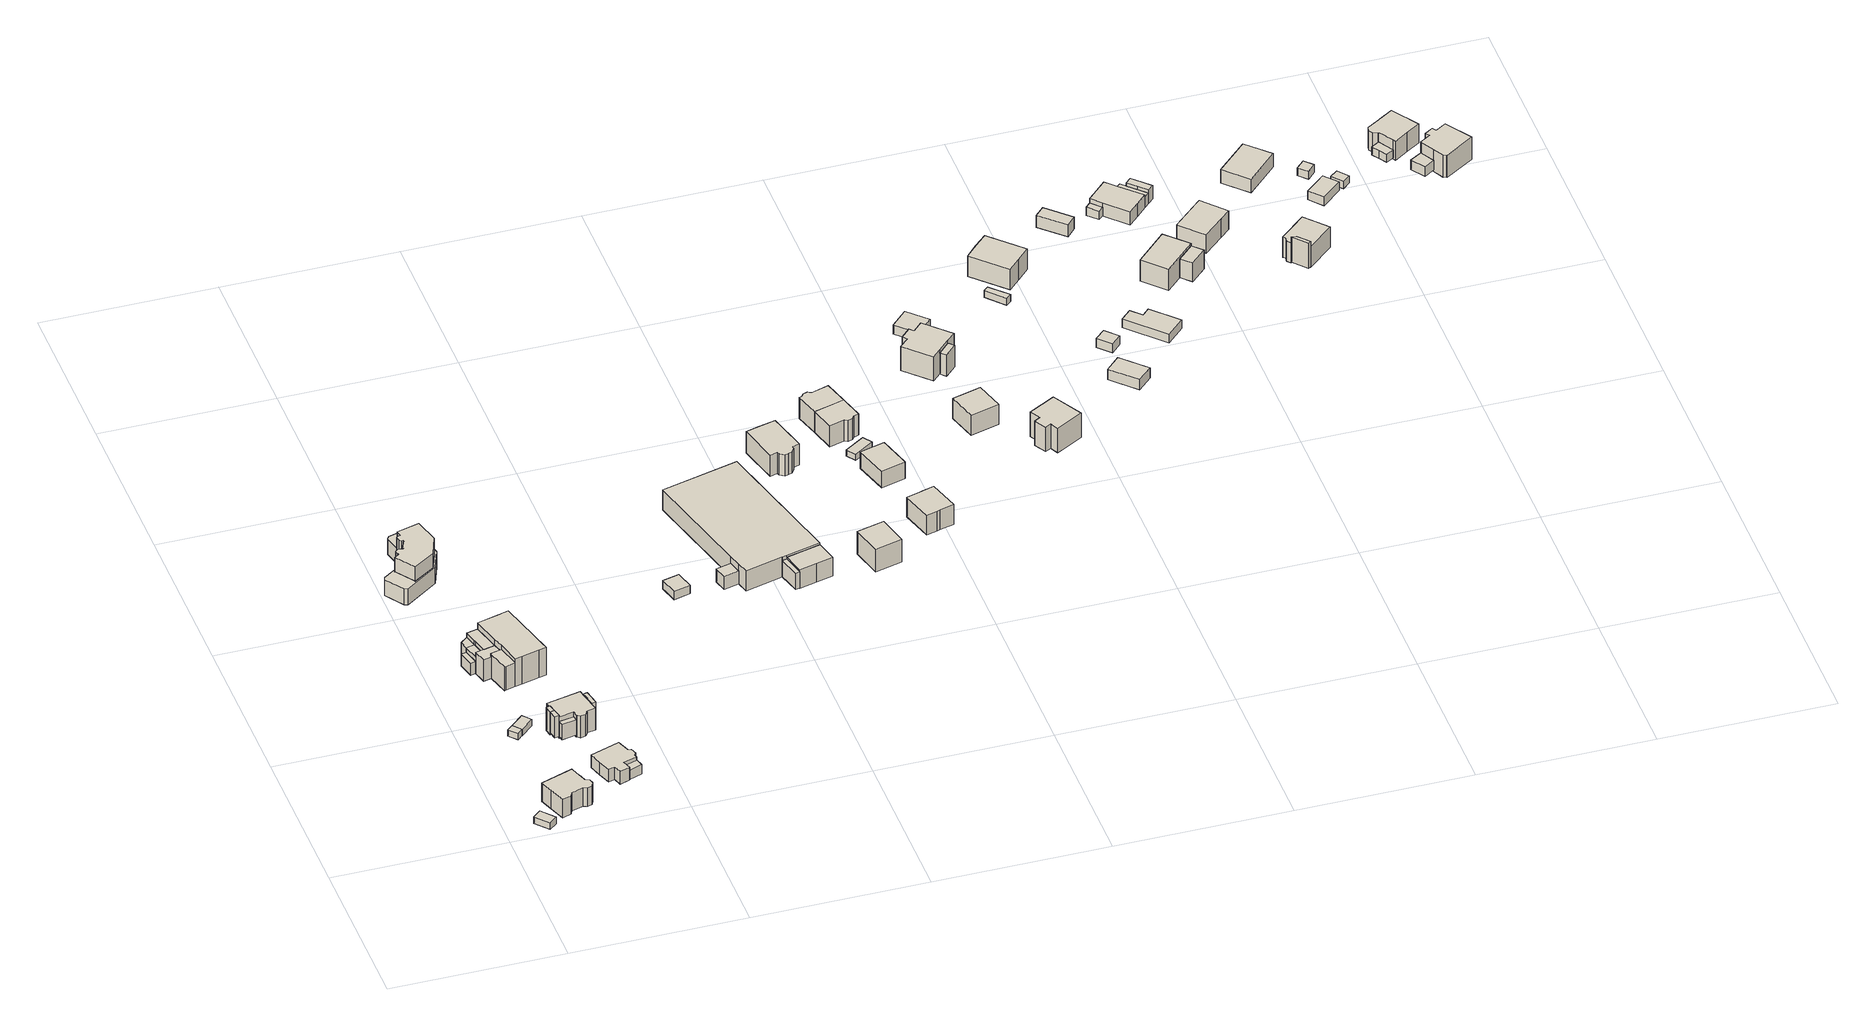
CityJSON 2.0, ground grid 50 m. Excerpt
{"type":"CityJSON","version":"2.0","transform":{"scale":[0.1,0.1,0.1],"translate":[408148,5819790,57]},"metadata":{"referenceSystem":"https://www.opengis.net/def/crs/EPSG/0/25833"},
"CityObjects":{
"building1":{"type":"Building","attributes":{"Gemeindeschluessel":"11000010","BezugspunktDach":"2200","function":"31001_2463","measuredHeight":2.14,"storeysAboveGround":1},"address":[{"country":"Germany","locality":"Berlin","thoroughfareNumber":"1A (1)","thoroughfareName":"Dahlwitzer Straße"}],"geometry":[{"type":"Solid","lod":"1","boundaries":[[[[0,1,2,3]],[[4,5,6,7]],[[4,7,3,2]],[[5,4,2,1]],[[6,5,1,0]],[[7,6,0,3]]]]}]},
"building2":{"type":"Building","attributes":{"Gemeindeschluessel":"11000010","BezugspunktDach":"2200","function":"31001_1010","measuredHeight":8.04,"storeysAboveGround":2},"address":[{"country":"Germany","locality":"Berlin","thoroughfareNumber":"1A","thoroughfareName":"Dahlwitzer Straße"}],"geometry":[{"type":"Solid","lod":"1","boundaries":[[[[8,9,10,11,12,13,14,15,16,17,18,19,20,21]],[[22,23,24,25,26,27,28,29,30,31,32,33,34,35]],[[22,35,21,20]],[[23,22,20,19]],[[24,23,19,18]],[[25,24,18,17]],[[26,25,17,16]],[[27,26,16,15]],[[28,27,15,14]],[[29,28,14,13]],[[30,29,13,12]],[[31,30,12,11]],[[32,31,11,10]],[[33,32,10,9]],[[34,33,9,8]],[[35,34,8,21]]]]}]},
"building3":{"type":"Building","attributes":{"Gemeindeschluessel":"11000010","BezugspunktDach":"2200","function":"31001_2723","measuredHeight":2.15,"storeysAboveGround":1},"address":[{"country":"Germany","locality":"Berlin","thoroughfareNumber":"2 (1)","thoroughfareName":"Dahlwitzer Straße"}],"geometry":[{"type":"Solid","lod":"1","boundaries":[[[[36,37,38,39]],[[40,41,42,43]],[[40,43,39,38]],[[41,40,38,37]],[[42,41,37,36]],[[43,42,36,39]]]]}]},
"building4":{"type":"Building","attributes":{"Gemeindeschluessel":"11000010","BezugspunktDach":"2200","function":"51009_1611","measuredHeight":2.24,"storeysAboveGround":0},"address":[{"country":"Germany","locality":"Berlin"}],"geometry":[{"type":"Solid","lod":"1","boundaries":[[[[37,44,45,38]],[[46,47,48,49]],[[46,49,38,45]],[[47,46,45,44]],[[48,47,44,37]],[[49,48,37,38]]]]}]},
"building5":{"type":"Building","attributes":{"Gemeindeschluessel":"11000010","BezugspunktDach":"2200","function":"51009_1610","measuredHeight":4.07,"storeysAboveGround":0},"address":[{"country":"Germany","locality":"Berlin"}],"geometry":[{"type":"Solid","lod":"1","boundaries":[[[[50,51,52,53]],[[54,55,56,57]],[[54,57,53,52]],[[55,54,52,51]],[[56,55,51,50]],[[57,56,50,53]]]]}]},
"building6":{"type":"Building","attributes":{"Gemeindeschluessel":"11000010","BezugspunktDach":"2200","function":"51009_1610","measuredHeight":6.99,"storeysAboveGround":0},"address":[{"country":"Germany","locality":"Berlin"}],"geometry":[{"type":"Solid","lod":"1","boundaries":[[[[58,59,60,61]],[[62,63,64,65]],[[62,65,61,60]],[[63,62,60,59]],[[64,63,59,58]],[[65,64,58,61]]]]}]},
"building7":{"type":"Building","attributes":{"Gemeindeschluessel":"11000010","BezugspunktDach":"2200","function":"51009_1610","measuredHeight":7.66,"storeysAboveGround":0},"address":[{"country":"Germany","locality":"Berlin"}],"geometry":[{"type":"Solid","lod":"1","boundaries":[[[[61,60,66,67]],[[68,69,70,71]],[[68,71,67,66]],[[69,68,66,60]],[[70,69,60,61]],[[71,70,61,67]]]]}]},
"building8":{"type":"Building","attributes":{"Gemeindeschluessel":"11000010","BezugspunktDach":"2200","function":"51009_1610","measuredHeight":4.98,"storeysAboveGround":0},"address":[{"country":"Germany","locality":"Berlin"}],"geometry":[{"type":"Solid","lod":"1","boundaries":[[[[72,73,74,75]],[[76,77,78,79]],[[76,79,75,74]],[[77,76,74,73]],[[78,77,73,72]],[[79,78,72,75]]]]}]},
"building9":{"type":"Building","attributes":{"Gemeindeschluessel":"11000010","BezugspunktDach":"2200","function":"31001_1010","measuredHeight":7.19,"storeysAboveGround":1},"address":[{"country":"Germany","locality":"Berlin","thoroughfareNumber":"1","thoroughfareName":"Dahlwitzer Straße"}],"geometry":[{"type":"Solid","lod":"1","boundaries":[[[[80,81,82,83,84,85,86,87,88,89,90,91,92,93]],[[94,95,96,97,98,99,100,101,102,103,104,105,106,107]],[[94,107,93,92]],[[95,94,92,91]],[[96,95,91,90]],[[97,96,90,89]],[[98,97,89,88]],[[99,98,88,87]],[[100,99,87,86]],[[101,100,86,85]],[[102,101,85,84]],[[103,102,84,83]],[[104,103,83,82]],[[105,104,82,81]],[[106,105,81,80]],[[107,106,80,93]]]]}]},
"building10":{"type":"Building","attributes":{"Gemeindeschluessel":"11000010","function":"31001_1120"},"address":[{"country":"Germany","locality":"Berlin","thoroughfareNumber":"3, 3A","thoroughfareName":"Dahlwitzer Straße"},{"country":"Germany","locality":"Berlin","thoroughfareNumber":"104","thoroughfareName":"Terwestenstraße"}],"children":["building10-1","building10-2","building10-3","building10-4","building10-5","building10-6"]},
"building10-1":{"type":"BuildingPart","attributes":{"BezugspunktDach":"2200","measuredHeight":10.3,"storeysAboveGround":2},"parents":["building10"],"geometry":[{"type":"MultiSurface","lod":"1","boundaries":[[[108,109,110,111,112,113,114,115,116,117,118,119]],[[120,121,122,123,124,125,126,127,128,129,130,131]],[[120,131,119,118]],[[121,120,118,117]],[[122,121,117,116]],[[123,122,116,115]],[[124,123,115,114]],[[125,124,114,113]],[[126,125,113,112]],[[127,126,112,111]],[[128,127,111,110]],[[129,132,133,128,110,109]],[[130,129,109,108],[134,135,136,137]],[[131,130,138,131,139,140,141,108,119]],[[128,133,132,129]],[[136,135,134,137]],[[139,131,138,140]],[[141,140,138,130]]]}]},
"building10-2":{"type":"BuildingPart","attributes":{"BezugspunktDach":"2200","measuredHeight":7.92,"storeysAboveGround":2},"parents":["building10"],"geometry":[{"type":"MultiSurface","lod":"1","boundaries":[[[142,143,144,145,133,132,146]],[[129,128,147,148,149,150,151]],[[129,151,146,132],[152,134,137,153]],[[147,128,133,145]],[[148,147,145,144]],[[149,148,144,143]],[[150,149,143,142]],[[153,154,142,146]],[[151,150,155,152]],[[137,134,152,153]],[[132,133,128,129]],[[152,155,154,153]]]}]},
"building10-3":{"type":"BuildingPart","attributes":{"BezugspunktDach":"2200","measuredHeight":8.51,"storeysAboveGround":2},"parents":["building10"],"geometry":[{"type":"MultiSurface","lod":"1","boundaries":[[[156,157,158,141,140,139,159]],[[131,138,130,160,161,162,163]],[[131,163,159,139]],[[160,130,135,164]],[[165,166,158,157]],[[167,165,161,157,156]],[[163,162,156,159],[168,169,170,167]],[[138,131,139,140]],[[171,138,140,141,130]],[[164,135,141,158]],[[161,160,166,165]],[[162,161,165,167]],[[170,169,168,167]]]}]},
"building10-4":{"type":"BuildingPart","attributes":{"BezugspunktDach":"2200","measuredHeight":6.74,"storeysAboveGround":2},"parents":["building10"],"geometry":[{"type":"MultiSurface","lod":"1","boundaries":[[[172,166,167,173]],[[162,160,174,175]],[[176,167,173,177,168,162,175,173,167]],[[174,160,166,164,55]],[[175,174,172,173]],[[168,177,173,167,176]],[[160,161,165,166]],[[162,178,167,165,161,179]],[[55,164,166,172]]]}]},
"building10-5":{"type":"BuildingPart","attributes":{"BezugspunktDach":"2200","measuredHeight":5.38,"storeysAboveGround":2},"parents":["building10"],"geometry":[{"type":"Solid","lod":"1","boundaries":[[[[173,167,170,180]],[[169,168,177,181]],[[169,181,180,170]],[[181,177,173,180]],[[168,169,170,167]],[[177,168,167,173]]]]}]},
"building10-6":{"type":"BuildingPart","attributes":{"BezugspunktDach":"2200","measuredHeight":8.96,"storeysAboveGround":2},"parents":["building10"],"geometry":[{"type":"MultiSurface","lod":"1","boundaries":[[[182,154,153,137,136,183]],[[135,134,152,155,184,55]],[[141,158,164,166,172,183,136]],[[184,155,154,182]],[[55,184,182,183]],[[185,135,164,158,141]],[[55,172,166,164]],[[135,136,137,134]],[[152,134,186,137,153,187]],[[155,152,153,154]]]}]},
"building11":{"type":"Building","attributes":{"Gemeindeschluessel":"11000010","BezugspunktDach":"2200","function":"31001_1010","measuredHeight":10.13,"storeysAboveGround":1},"address":[{"country":"Germany","locality":"Berlin","thoroughfareNumber":"2","thoroughfareName":"Dahlwitzer Straße"}],"geometry":[{"type":"Solid","lod":"1","boundaries":[[[[188,189,190,191,192,193,194,195,196,197,198,199,200,201,202,203,204,205,206]],[[207,208,209,210,211,212,213,214,215,216,217,218,219,220,221,222,223,224,225]],[[207,225,206,205]],[[208,207,205,204]],[[209,208,204,203]],[[210,209,203,202]],[[211,210,202,201]],[[212,211,201,200]],[[213,212,200,199]],[[214,213,199,198]],[[215,214,198,197]],[[216,215,197,196]],[[217,216,196,195]],[[218,217,195,194]],[[219,218,194,193]],[[220,219,193,192]],[[221,220,192,191]],[[222,221,191,190]],[[223,222,190,189]],[[224,223,189,188]],[[225,224,188,206]]]]}]},
"building12":{"type":"Building","attributes":{"Gemeindeschluessel":"11000010","function":"31001_1010"},"address":[{"country":"Germany","locality":"Berlin","thoroughfareNumber":"4","thoroughfareName":"Dahlwitzer Straße"},{"country":"Germany","locality":"Berlin","thoroughfareNumber":"105","thoroughfareName":"Terwestenstraße"}],"children":["building12-1","building12-2"]},
"building12-1":{"type":"BuildingPart","attributes":{"BezugspunktDach":"2200","measuredHeight":9.8,"storeysAboveGround":2},"parents":["building12"],"geometry":[{"type":"MultiSurface","lod":"1","boundaries":[[[226,227,228,229,230,231,232,233,234,235,236,237,238,239,240,241,242,243,244,245,246,247,248,249]],[[250,251,252,253,254,255,256,257,258,259,260,261,262,263,264,265,266,267,268,269,270,271,272,273]],[[274,275,273,249,248]],[[276,274,248,247]],[[252,251,247,246]],[[253,252,246,245]],[[254,253,245,244]],[[255,254,244,243]],[[256,255,243,242]],[[257,256,242,241]],[[258,257,241,240]],[[259,258,240,239]],[[260,259,239,238]],[[261,260,238,237]],[[262,261,237,236]],[[263,262,236,235]],[[264,263,235,234]],[[265,264,234,233]],[[266,265,233,232]],[[277,278,266,232,231]],[[279,277,231,230]],[[280,279,230,229]],[[281,280,229,228]],[[282,281,228,227]],[[272,283,282,227,226]],[[273,275,283,226,249]],[[250,273,275,274]],[[251,250,274,276]],[[267,266,278,277]],[[268,267,284,277,279]],[[269,268,279,280]],[[285,270,269,286,280,281]],[[271,270,281,282]],[[271,287,282,283,272]],[[272,283,275,273]]]}]},
"building12-2":{"type":"BuildingPart","attributes":{"BezugspunktDach":"2200","measuredHeight":5.22,"storeysAboveGround":2},"parents":["building12"],"geometry":[{"type":"MultiSurface","lod":"1","boundaries":[[[288,289,290,291,292,293,294,295,278,277,279,280,281,282,283,275,274,276,296,297]],[[298,251,250,273,272,271,270,269,268,267,266,299,300,301,302,303,304,305,306,307]],[[298,307,297,296]],[[251,298,296,276]],[[273,250,274,250,273,275]],[[272,273,272,283]],[[271,282,271,270]],[[270,308,270,269]],[[268,269,280,269,268,279]],[[268,279,268,267]],[[267,309,267,266]],[[299,266,278,295]],[[300,299,295,294]],[[301,300,294,293]],[[302,301,293,292]],[[303,302,292,291]],[[304,303,291,290]],[[305,304,290,289]],[[306,305,289,288]],[[307,306,288,297]],[[250,251,276,274]],[[275,283,272,273]],[[271,272,310,283,282]],[[270,271,282,281]],[[269,270,308,281,280]],[[267,268,279,277]],[[266,267,309,277,278]]]}]},
"building13":{"type":"Building","attributes":{"Gemeindeschluessel":"11000010","BezugspunktDach":"2200","function":"51009_1610","measuredHeight":3.96,"storeysAboveGround":0},"address":[{"country":"Germany","locality":"Berlin"}],"geometry":[{"type":"Solid","lod":"1","boundaries":[[[[311,312,313,314]],[[315,316,317,318]],[[315,318,314,313]],[[316,315,313,312]],[[317,316,312,311]],[[318,317,311,314]]]]}]},
"building14":{"type":"Building","attributes":{"Gemeindeschluessel":"11000010","BezugspunktDach":"2200","function":"51009_1610","measuredHeight":5.61,"storeysAboveGround":0},"address":[{"country":"Germany","locality":"Berlin"}],"geometry":[{"type":"Solid","lod":"1","boundaries":[[[[319,320,321,322]],[[323,324,325,326]],[[323,326,322,321]],[[324,323,321,320]],[[325,324,320,319]],[[326,325,319,322]]]]}]},
"building15":{"type":"Building","attributes":{"Gemeindeschluessel":"11000010","BezugspunktDach":"2200","function":"51009_1610","measuredHeight":7.06,"storeysAboveGround":0},"address":[{"country":"Germany","locality":"Berlin"}],"geometry":[{"type":"Solid","lod":"1","boundaries":[[[[327,328,329,330]],[[331,332,333,334]],[[331,334,330,329]],[[332,331,329,328]],[[333,332,328,327]],[[334,333,327,330]]]]}]},
"building16":{"type":"Building","attributes":{"Gemeindeschluessel":"11000010","BezugspunktDach":"2200","function":"51009_1610","measuredHeight":3.73,"storeysAboveGround":0},"address":[{"country":"Germany","locality":"Berlin"}],"geometry":[{"type":"Solid","lod":"1","boundaries":[[[[335,336,337,338]],[[339,340,341,342]],[[339,342,338,337]],[[340,339,337,336]],[[341,340,336,335]],[[342,341,335,338]]]]}]},
"building17":{"type":"Building","attributes":{"Gemeindeschluessel":"11000010","BezugspunktDach":"2200","function":"51009_1610","measuredHeight":5.38,"storeysAboveGround":0},"address":[{"country":"Germany","locality":"Berlin"}],"geometry":[{"type":"Solid","lod":"1","boundaries":[[[[343,344,345,346]],[[347,348,349,350]],[[347,350,346,345]],[[348,347,345,344]],[[349,348,344,343]],[[350,349,343,346]]]]}]},
"building18":{"type":"Building","attributes":{"Gemeindeschluessel":"11000010","function":"31001_2054"},"address":[{"country":"Germany","locality":"Berlin","thoroughfareNumber":"60","thoroughfareName":"Dahlwitzer Straße"}],"children":["building18-1","building18-2","building18-3"]},
"building18-1":{"type":"BuildingPart","attributes":{"BezugspunktDach":"2200","measuredHeight":9,"storeysAboveGround":1},"parents":["building18"],"geometry":[{"type":"MultiSurface","lod":"1","boundaries":[[[351,352,353,354,355,356,357,358,359]],[[360,361,362,363,364,365,366,367,368]],[[360,368,359,358]],[[361,360,358,357]],[[369,370,371,361,357,356]],[[372,361,373]],[[363,362,356,355]],[[364,363,355,354]],[[365,364,354,353]],[[366,365,353,352]],[[374,375,366,352,351]],[[368,367,351,359]],[[376,362,372,373,370,369]],[[373,361,371,370]],[[367,366,375,374]]]}]},
"building18-2":{"type":"BuildingPart","attributes":{"BezugspunktDach":"2200","measuredHeight":4.41,"storeysAboveGround":1},"parents":["building18"],"geometry":[{"type":"Solid","lod":"1","boundaries":[[[[377,375,374,378]],[[367,366,379,380]],[[367,380,378,374]],[[379,366,375,377]],[[380,379,377,378]],[[367,374,375,366]]]]}]},
"building18-3":{"type":"BuildingPart","attributes":{"BezugspunktDach":"2200","measuredHeight":7.12,"storeysAboveGround":1},"parents":["building18"],"geometry":[{"type":"MultiSurface","lod":"1","boundaries":[[[381,382,383,371,370,369]],[[373,361,384,385,386,362]],[[384,361,371,383]],[[385,384,383,382]],[[386,385,382,381]],[[362,386,381,369]],[[373,362,369,370]],[[387,361,373,370,371]]]}]},
"building19":{"type":"Building","attributes":{"Gemeindeschluessel":"11000010","BezugspunktDach":"2200","function":"31001_1010","measuredHeight":8.22,"storeysAboveGround":1},"address":[{"country":"Germany","locality":"Berlin","thoroughfareNumber":"6","thoroughfareName":"Birkensteinweg"}],"geometry":[{"type":"Solid","lod":"1","boundaries":[[[[388,389,390,391]],[[392,393,394,395]],[[392,395,391,390]],[[393,392,390,389]],[[394,393,389,388]],[[395,394,388,391]]]]}]},
"building20":{"type":"Building","attributes":{"Gemeindeschluessel":"11000010","BezugspunktDach":"2200","function":"31001_1010","measuredHeight":8.57,"storeysAboveGround":1},"address":[{"country":"Germany","locality":"Berlin","thoroughfareNumber":"6","thoroughfareName":"Griebenweg"}],"geometry":[{"type":"Solid","lod":"1","boundaries":[[[[396,397,398,399,400,401,402,403,404,405,406,407]],[[408,409,410,411,412,413,414,415,416,417,418,419]],[[408,419,407,406]],[[409,408,406,405]],[[410,409,405,404]],[[411,410,404,403]],[[412,411,403,402]],[[413,412,402,401]],[[414,413,401,400]],[[415,414,400,399]],[[416,415,399,398]],[[417,416,398,397]],[[418,417,397,396]],[[419,418,396,407]]]]}]},
"building21":{"type":"Building","attributes":{"Gemeindeschluessel":"11000010","BezugspunktDach":"2200","function":"31001_1010","measuredHeight":7.78,"storeysAboveGround":1},"address":[{"country":"Germany","locality":"Berlin","thoroughfareNumber":"6A","thoroughfareName":"Birkensteinweg"}],"geometry":[{"type":"Solid","lod":"1","boundaries":[[[[420,421,422,423,424,425,426,427]],[[428,429,430,431,432,433,434,435]],[[428,435,427,426]],[[429,428,426,425]],[[430,429,425,424]],[[431,430,424,423]],[[432,431,423,422]],[[433,432,422,421]],[[434,433,421,420]],[[435,434,420,427]]]]}]},
"building22":{"type":"Building","attributes":{"Gemeindeschluessel":"11000010","BezugspunktDach":"2200","function":"31001_1010","measuredHeight":8.26,"storeysAboveGround":1},"address":[{"country":"Germany","locality":"Berlin","thoroughfareNumber":"2A","thoroughfareName":"Birkensteinweg"}],"geometry":[{"type":"Solid","lod":"1","boundaries":[[[[436,437,438,439,440,441,442,443,444,445]],[[446,447,448,449,450,451,452,453,454,455]],[[446,455,445,444]],[[447,446,444,443]],[[448,447,443,442]],[[449,448,442,441]],[[450,449,441,440]],[[451,450,440,439]],[[452,451,439,438]],[[453,452,438,437]],[[454,453,437,436]],[[455,454,436,445]]]]}]},
"building23":{"type":"Building","attributes":{"Gemeindeschluessel":"11000010","BezugspunktDach":"2200","function":"31001_1010","measuredHeight":8.24,"storeysAboveGround":1},"address":[{"country":"Germany","locality":"Berlin","thoroughfareNumber":"2","thoroughfareName":"Birkensteinweg"}],"geometry":[{"type":"Solid","lod":"1","boundaries":[[[[445,444,443,456,457,458,459,460,461,462]],[[463,464,465,466,467,468,447,446,455,469]],[[463,469,462,461]],[[464,463,461,460]],[[465,464,460,459]],[[466,465,459,458]],[[467,466,458,457]],[[468,467,457,456]],[[447,468,456,443]],[[446,447,443,444]],[[455,446,444,445]],[[469,455,445,462]]]]}]},
"building24":{"type":"Building","attributes":{"Gemeindeschluessel":"11000010","BezugspunktDach":"2200","function":"31001_1010","measuredHeight":5.49,"storeysAboveGround":2},"address":[{"country":"Germany","locality":"Berlin","thoroughfareNumber":"4","thoroughfareName":"Birkensteinweg"}],"geometry":[{"type":"Solid","lod":"1","boundaries":[[[[470,471,472,473]],[[474,475,476,477]],[[474,477,473,472]],[[475,474,472,471]],[[476,475,471,470]],[[477,476,470,473]]]]}]},
"building25":{"type":"Building","attributes":{"Gemeindeschluessel":"11000010","BezugspunktDach":"2200","function":"31001_2463","measuredHeight":2.01,"storeysAboveGround":1},"address":[{"country":"Germany","locality":"Berlin","thoroughfareNumber":"2 (1)","thoroughfareName":"Birkensteinweg"}],"geometry":[{"type":"Solid","lod":"1","boundaries":[[[[478,479,480,481]],[[482,483,484,485]],[[482,485,481,480]],[[483,482,480,479]],[[484,483,479,478]],[[485,484,478,481]]]]}]},
"building26":{"type":"Building","attributes":{"Gemeindeschluessel":"11000010","BezugspunktDach":"2200","function":"31001_1010","measuredHeight":9.04,"storeysAboveGround":1},"address":[{"country":"Germany","locality":"Berlin","thoroughfareNumber":"3","thoroughfareName":"Birkensteinweg"}],"geometry":[{"type":"Solid","lod":"1","boundaries":[[[[486,487,488,489,490]],[[491,492,493,494,495]],[[491,495,490,489]],[[492,491,489,488]],[[493,492,488,487]],[[494,493,487,486]],[[495,494,486,490]]]]}]},
"building27":{"type":"Building","attributes":{"Gemeindeschluessel":"11000010","function":"31001_1010"},"address":[{"country":"Germany","locality":"Berlin","thoroughfareNumber":"1","thoroughfareName":"Birkensteinweg"}],"children":["building27-1","building27-2"]},
"building27-1":{"type":"BuildingPart","attributes":{"BezugspunktDach":"2200","measuredHeight":9.42,"storeysAboveGround":2},"parents":["building27"],"geometry":[{"type":"MultiSurface","lod":"1","boundaries":[[[496,497,498,499,500,501,502,503,504,505]],[[506,507,508,509,510,511,512,513,514,515]],[[506,515,505,504]],[[507,506,504,503]],[[508,507,503,502]],[[509,508,502,501]],[[510,509,501,500]],[[511,510,500,499]],[[512,511,499,498]],[[516,517,518,498,497]],[[514,513,497,496]],[[515,514,496,505]],[[513,512,518,517,516]]]}]},
"building27-2":{"type":"BuildingPart","attributes":{"BezugspunktDach":"2200","measuredHeight":7.03,"storeysAboveGround":2},"parents":["building27"],"geometry":[{"type":"Solid","lod":"1","boundaries":[[[[519,520,517,516]],[[512,521,522,513]],[[512,513,512,517]],[[521,512,517,520]],[[522,521,520,519]],[[513,522,519,516]],[[516,517,512,513]]]]}]},
"building28":{"type":"Building","attributes":{"Gemeindeschluessel":"11000010","BezugspunktDach":"2200","function":"31001_2463","measuredHeight":3.1,"storeysAboveGround":1},"address":[{"country":"Germany","locality":"Berlin","thoroughfareNumber":"1 (1)","thoroughfareName":"Birkensteinweg"}],"geometry":[{"type":"Solid","lod":"1","boundaries":[[[[523,524,525,526]],[[527,528,529,530]],[[527,530,526,525]],[[528,527,525,524]],[[529,528,524,523]],[[530,529,523,526]]]]}]},
"building29":{"type":"Building","attributes":{"Gemeindeschluessel":"11000010","BezugspunktDach":"2200","function":"31001_1010","measuredHeight":9.79,"storeysAboveGround":2},"address":[{"country":"Germany","locality":"Berlin","thoroughfareNumber":"5","thoroughfareName":"Birkensteinweg"}],"geometry":[{"type":"Solid","lod":"1","boundaries":[[[[531,532,533,534,535,536,537,538]],[[539,540,541,542,543,544,545,546]],[[539,546,538,537]],[[540,539,537,536]],[[541,540,536,535]],[[542,541,535,534]],[[543,542,534,533]],[[544,543,533,532]],[[545,544,532,531]],[[546,545,531,538]]]]}]},
"building30":{"type":"Building","attributes":{"Gemeindeschluessel":"11000010","BezugspunktDach":"2200","function":"31001_1312","measuredHeight":2.26,"storeysAboveGround":1},"address":[{"country":"Germany","locality":"Berlin","thoroughfareNumber":"14 (1)","thoroughfareName":"Griebenweg"}],"geometry":[{"type":"Solid","lod":"1","boundaries":[[[[547,548,549,550]],[[551,552,553,554]],[[551,554,550,549]],[[552,551,549,548]],[[553,552,548,547]],[[554,553,547,550]]]]}]},
"building31":{"type":"Building","attributes":{"Gemeindeschluessel":"11000010","BezugspunktDach":"2200","function":"31001_1010","measuredHeight":10.05,"storeysAboveGround":1},"address":[{"country":"Germany","locality":"Berlin","thoroughfareNumber":"16","thoroughfareName":"Griebenweg"}],"geometry":[{"type":"Solid","lod":"1","boundaries":[[[[555,556,557,558,559,560]],[[561,562,563,564,565,566]],[[561,566,560,559]],[[562,561,559,558]],[[563,562,558,557]],[[564,563,557,556]],[[565,564,556,555]],[[566,565,555,560]]]]}]},
"building32":{"type":"Building","attributes":{"Gemeindeschluessel":"11000010","BezugspunktDach":"2200","function":"31001_1010","measuredHeight":3.37,"storeysAboveGround":1},"address":[{"country":"Germany","locality":"Berlin","thoroughfareNumber":"12","thoroughfareName":"Griebenweg"}],"geometry":[{"type":"Solid","lod":"1","boundaries":[[[[567,568,569,570]],[[571,572,573,574]],[[571,574,570,569]],[[572,571,569,568]],[[573,572,568,567]],[[574,573,567,570]]]]}]},
"building33":{"type":"Building","attributes":{"Gemeindeschluessel":"11000010","BezugspunktDach":"2200","function":"31001_2000","measuredHeight":3.28,"storeysAboveGround":1},"address":[{"country":"Germany","locality":"Berlin","thoroughfareNumber":"12 (1)","thoroughfareName":"Griebenweg"}],"geometry":[{"type":"Solid","lod":"1","boundaries":[[[[575,576,577,578]],[[579,580,581,582]],[[579,582,578,577]],[[580,579,577,576]],[[581,580,576,575]],[[582,581,575,578]]]]}]},
"building34":{"type":"Building","attributes":{"Gemeindeschluessel":"11000010","BezugspunktDach":"2200","function":"31001_1010","measuredHeight":2.77,"storeysAboveGround":1},"address":[{"country":"Germany","locality":"Berlin","thoroughfareNumber":"18","thoroughfareName":"Griebenweg"}],"geometry":[{"type":"Solid","lod":"1","boundaries":[[[[583,584,585,586,587,588]],[[589,590,591,592,593,594]],[[589,594,588,587]],[[590,589,587,586]],[[591,590,586,585]],[[592,591,585,584]],[[593,592,584,583]],[[594,593,583,588]]]]}]},
"building35":{"type":"Building","attributes":{"Gemeindeschluessel":"11000010","BezugspunktDach":"2200","function":"31001_1010","measuredHeight":5.02,"storeysAboveGround":1},"address":[{"country":"Germany","locality":"Berlin","thoroughfareNumber":"22","thoroughfareName":"Griebenweg"}],"geometry":[{"type":"Solid","lod":"1","boundaries":[[[[595,596,597,598]],[[599,600,601,602]],[[599,602,598,597]],[[600,599,597,596]],[[601,600,596,595]],[[602,601,595,598]]]]}]},
"building36":{"type":"Building","attributes":{"Gemeindeschluessel":"11000010","BezugspunktDach":"2200","function":"31001_2723","measuredHeight":2.85,"storeysAboveGround":1},"address":[{"country":"Germany","locality":"Berlin","thoroughfareNumber":"24A (1)","thoroughfareName":"Griebenweg"}],"geometry":[{"type":"Solid","lod":"1","boundaries":[[[[603,604,605,606]],[[607,608,609,610]],[[607,610,606,605]],[[608,607,605,604]],[[609,608,604,603]],[[610,609,603,606]]]]}]},
"building37":{"type":"Building","attributes":{"Gemeindeschluessel":"11000010","function":"31001_1010"},"address":[{"country":"Germany","locality":"Berlin","thoroughfareNumber":"20","thoroughfareName":"Griebenweg"}],"children":["building37-1","building37-2"]},
"building37-1":{"type":"BuildingPart","attributes":{"BezugspunktDach":"2200","measuredHeight":7.71,"storeysAboveGround":2},"parents":["building37"],"geometry":[{"type":"Solid","lod":"1","boundaries":[[[[611,612,613,614]],[[615,616,617,618]],[[615,618,614,613]],[[616,615,613,612]],[[617,616,612,611],[619,620,621,616]],[[618,617,611,614]],[[620,619,616,621]]]]}]},
"building37-2":{"type":"BuildingPart","attributes":{"BezugspunktDach":"2200","measuredHeight":6.19,"storeysAboveGround":2},"parents":["building37"],"geometry":[{"type":"MultiSurface","lod":"1","boundaries":[[[622,623,621,620]],[[616,624,625,619]],[[624,616,621,623]],[[625,624,623,622]],[[619,625,622,620]],[[626,619,620,621,616]]]}]},
"building38":{"type":"Building","attributes":{"Gemeindeschluessel":"11000010","function":"31001_1010"},"address":[{"country":"Germany","locality":"Berlin","thoroughfareNumber":"24A","thoroughfareName":"Griebenweg"}],"children":["building38-1","building38-2","building38-3"]},
"building38-1":{"type":"BuildingPart","attributes":{"BezugspunktDach":"2200","measuredHeight":5.3,"storeysAboveGround":1},"parents":["building38"],"geometry":[{"type":"Solid","lod":"1","boundaries":[[[[627,628,629,630,631,632,633,634]],[[635,636,637,638,639,640,641,642]],[[635,642,634,633]],[[636,635,633,632]],[[637,636,632,631]],[[638,643,644,637,631,630]],[[639,638,630,629]],[[640,639,629,628]],[[641,640,628,627]],[[642,641,627,634]],[[637,644,643,638]]]]}]},
"building38-2":{"type":"BuildingPart","attributes":{"BezugspunktDach":"2200","measuredHeight":5.17,"storeysAboveGround":1},"parents":["building38"],"geometry":[{"type":"MultiSurface","lod":"1","boundaries":[[[645,646,647,648,649,650]],[[651,652,653,654,655,656]],[[651,656,650,649]],[[652,651,649,648]],[[653,652,648,647]],[[654,653,647,646]],[[657,658,654,646,645]],[[659,657,655,645,650]],[[655,654,658,657]],[[656,655,657,659]]]}]},
"building38-3":{"type":"BuildingPart","attributes":{"BezugspunktDach":"2200","measuredHeight":3.54,"storeysAboveGround":1},"parents":["building38"],"geometry":[{"type":"MultiSurface","lod":"1","boundaries":[[[643,658,659,660,644]],[[661,656,654,638,637]],[[661,637,644,660]],[[656,661,660,659]],[[638,654,658,643]],[[662,655,657,658,654]],[[656,659,657,655]],[[638,643,644,637]]]}]},
"building39":{"type":"Building","attributes":{"Gemeindeschluessel":"11000010","BezugspunktDach":"2200","function":"31001_1010","measuredHeight":6.06,"storeysAboveGround":2},"address":[{"country":"Germany","locality":"Berlin","thoroughfareNumber":"24B","thoroughfareName":"Griebenweg"}],"geometry":[{"type":"Solid","lod":"1","boundaries":[[[[663,664,665,666,667,668]],[[669,670,671,672,673,674]],[[669,674,668,667]],[[670,669,667,666]],[[671,670,666,665]],[[672,671,665,664]],[[673,672,664,663]],[[674,673,663,668]]]]}]},
"building40":{"type":"Building","attributes":{"Gemeindeschluessel":"11000010","BezugspunktDach":"2200","function":"51009_1610","measuredHeight":8.33,"storeysAboveGround":0},"address":[{"country":"Germany","locality":"Berlin"}],"geometry":[{"type":"Solid","lod":"1","boundaries":[[[[675,676,677,678]],[[679,680,681,682]],[[679,682,678,677]],[[680,679,677,676]],[[681,680,676,675]],[[682,681,675,678]]]]}]},
"building41":{"type":"Building","attributes":{"Gemeindeschluessel":"11000010","BezugspunktDach":"2200","function":"31001_1010","measuredHeight":9.24,"storeysAboveGround":1},"address":[{"country":"Germany","locality":"Berlin","thoroughfareNumber":"24C","thoroughfareName":"Griebenweg"}],"geometry":[{"type":"Solid","lod":"1","boundaries":[[[[683,684,685,686,687,688,689,690,691,692]],[[693,694,695,696,697,698,699,700,701,702]],[[693,702,692,691]],[[694,693,691,690]],[[695,694,690,689]],[[696,695,689,688]],[[697,696,688,687]],[[698,697,687,686]],[[699,698,686,685]],[[700,699,685,684]],[[701,700,684,683]],[[702,701,683,692]]]]}]},
"building42":{"type":"Building","attributes":{"Gemeindeschluessel":"11000010","BezugspunktDach":"2200","function":"31001_1010","measuredHeight":5.52,"storeysAboveGround":1},"address":[{"country":"Germany","locality":"Berlin","thoroughfareNumber":"24E","thoroughfareName":"Griebenweg"}],"geometry":[{"type":"Solid","lod":"1","boundaries":[[[[703,704,705,706]],[[707,708,709,710]],[[707,710,706,705]],[[708,707,705,704]],[[709,708,704,703]],[[710,709,703,706]]]]}]},
"building43":{"type":"Building","attributes":{"Gemeindeschluessel":"11000010","BezugspunktDach":"2200","function":"31001_1312","measuredHeight":2.89,"storeysAboveGround":1},"address":[{"country":"Germany","locality":"Berlin","thoroughfareNumber":"24D","thoroughfareName":"Griebenweg"}],"geometry":[{"type":"Solid","lod":"1","boundaries":[[[[711,712,713,714]],[[715,716,717,718]],[[715,718,714,713]],[[716,715,713,712]],[[717,716,712,711]],[[718,717,711,714]]]]}]},
"building44":{"type":"Building","attributes":{"Gemeindeschluessel":"11000010","BezugspunktDach":"2200","function":"31001_2723","measuredHeight":2.9,"storeysAboveGround":1},"address":[{"country":"Germany","locality":"Berlin","thoroughfareNumber":"24E (1)","thoroughfareName":"Griebenweg"}],"geometry":[{"type":"Solid","lod":"1","boundaries":[[[[719,720,721,722]],[[723,724,725,726]],[[723,726,722,721]],[[724,723,721,720]],[[725,724,720,719]],[[726,725,719,722]]]]}]},
"building45":{"type":"Building","attributes":{"Gemeindeschluessel":"11000010","BezugspunktDach":"2200","function":"31001_2000","measuredHeight":2.37,"storeysAboveGround":1},"address":[{"country":"Germany","locality":"Berlin","thoroughfareNumber":"24D (1)","thoroughfareName":"Griebenweg"}],"geometry":[{"type":"Solid","lod":"1","boundaries":[[[[727,728,729,730]],[[731,732,733,734]],[[731,734,730,729]],[[732,731,729,728]],[[733,732,728,727]],[[734,733,727,730]]]]}]},
"building46":{"type":"Building","attributes":{"Gemeindeschluessel":"11000010","BezugspunktDach":"2200","function":"51009_1610","measuredHeight":3.57,"storeysAboveGround":0},"address":[{"country":"Germany","locality":"Berlin"}],"geometry":[{"type":"Solid","lod":"1","boundaries":[[[[735,736,737,738,739,740]],[[741,742,743,744,745,746]],[[741,746,740,739]],[[742,741,739,738]],[[743,742,738,737]],[[744,743,737,736]],[[745,744,736,735]],[[746,745,735,740]]]]}]},
"building47":{"type":"Building","attributes":{"Gemeindeschluessel":"11000010","BezugspunktDach":"2200","function":"31001_1010","measuredHeight":9.32,"storeysAboveGround":1},"address":[{"country":"Germany","locality":"Berlin","thoroughfareNumber":"8D","thoroughfareName":"Kötteritzweg"}],"geometry":[{"type":"Solid","lod":"1","boundaries":[[[[747,748,749,750,751,752,753,754,755,756,757,758]],[[759,760,761,762,763,764,765,766,767,768,769,770]],[[759,770,758,757]],[[760,759,757,756]],[[761,760,756,755]],[[762,761,755,754]],[[763,762,754,753]],[[764,763,753,752]],[[765,764,752,751]],[[766,765,751,750]],[[767,766,750,749]],[[768,767,749,748]],[[769,768,748,747]],[[770,769,747,758]]]]}]},
"building48":{"type":"Building","attributes":{"Gemeindeschluessel":"11000010","BezugspunktDach":"2200","function":"51009_1610","measuredHeight":3.85,"storeysAboveGround":0},"address":[{"country":"Germany","locality":"Berlin"}],"geometry":[{"type":"Solid","lod":"1","boundaries":[[[[771,772,773,774]],[[775,776,777,778]],[[775,778,774,773]],[[776,775,773,772]],[[777,776,772,771]],[[778,777,771,774]]]]}]},
"building49":{"type":"Building","attributes":{"Gemeindeschluessel":"11000010","BezugspunktDach":"2200","function":"31001_1010","measuredHeight":7.41,"storeysAboveGround":1},"address":[{"country":"Germany","locality":"Berlin","thoroughfareNumber":"8C","thoroughfareName":"Kötteritzweg"}],"geometry":[{"type":"Solid","lod":"1","boundaries":[[[[779,780,781,782,783,784,785,786,787,788,789]],[[790,791,792,793,794,795,796,797,798,799,800]],[[790,800,789,788]],[[791,790,788,787]],[[792,791,787,786]],[[793,792,786,785]],[[794,793,785,784]],[[795,794,784,783]],[[796,795,783,782]],[[797,796,782,781]],[[798,797,781,780]],[[799,798,780,779]],[[800,799,779,789]]]]}]},
"building50":{"type":"Building","attributes":{"Gemeindeschluessel":"11000010","BezugspunktDach":"2200","function":"51009_1610","measuredHeight":4.3,"storeysAboveGround":0},"address":[{"country":"Germany","locality":"Berlin"}],"geometry":[{"type":"Solid","lod":"1","boundaries":[[[[801,802,803,804,805,806]],[[807,808,809,810,811,812]],[[807,812,806,805]],[[808,807,805,804]],[[809,808,804,803]],[[810,809,803,802]],[[811,810,802,801]],[[812,811,801,806]]]]}]}
},
"vertices":[
[111,1,46],[133,20,46],[100,59,46],[78,39,46],[100,59,24],[133,20,24],[111,1,24],[78,39,24],
[140,85,85],[157,38,85],[183,47,85],[188,59,85],[223,70,85],[235,65,85],[248,70,85],[254,84,85],[250,97,85],[238,102,85],[233,117,85],[226,137,85],[220,155,85],[127,123,85],[220,155,24],[226,137,24],[233,117,24],[238,102,24],[250,97,24],[254,84,24],[248,70,24],[235,65,24],[223,70,24],[188,59,24],[183,47,24],[157,38,24],[140,85,24],[127,123,24],
[148,392,46],[163,406,46],[143,429,46],[127,415,46],[143,429,25],[163,406,25],[148,392,25],[127,415,25],
[201,439,46],[180,462,46],[180,462,24],[201,439,24],[163,406,24],[143,429,24],
[113,689,68],[127,693,68],[116,738,68],[101,735,68],[116,738,28],[127,693,28],[113,689,28],[101,735,28],
[243,373,93],[255,375,93],[250,399,93],[238,397,93],[250,399,23],[255,375,23],[243,373,23],[238,397,23],
[245,421,93],[234,418,93],[245,421,16],[250,399,16],[238,397,16],[234,418,16],
[259,358,74],[300,366,74],[297,381,74],[255,373,74],[297,381,24],[300,366,24],[259,358,24],[255,373,24],
[306,184,66],[319,148,66],[337,154,66],[345,130,66],[374,140,66],[366,164,66],[405,177,66],[402,185,66],[408,193,66],[402,211,66],[392,213,66],[392,214,66],[379,250,66],[294,221,66],[379,250,24],[392,214,24],[392,213,24],[402,211,24],[408,193,24],[402,185,24],[405,177,24],[366,164,24],[374,140,24],[345,130,24],[337,154,24],[319,148,24],[306,184,24],[294,221,24],
[184,707,118],[193,675,118],[210,609,118],[230,614,118],[282,627,118],[302,632,118],[256,812,118],[236,807,118],[228,804,118],[208,799,118],[183,793,118],[163,788,118],[183,793,27],[208,799,27],[228,804,27],[236,807,27],[256,812,27],[302,632,27],[282,627,27],[230,614,27],[210,609,27],[193,675,27],[184,707,27],[163,788,27],[193,675,106],[210,609,106],[193,675,28],[184,707,28],[184,707,98],[193,675,98],[174,748,27],[163,788,97],[174,748,97],[184,707,97],
[161,661,106],[161,660,106],[177,600,106],[182,602,106],[160,667,106],[182,602,27],[177,600,27],[161,660,27],[161,661,27],[160,667,27],[160,667,28],[160,667,98],[161,661,98],[161,661,28],
[140,744,97],[142,739,97],[152,699,97],[131,780,97],[152,699,27],[142,739,27],[140,744,27],[131,780,27],[152,699,28],[142,739,83],[152,699,83],[140,744,83],[140,744,29],[131,780,29],[131,780,83],[182,717,27],
[127,693,83],[116,738,83],[127,693,27],[116,738,27],[140,744,56],[116,738,29],[140,744,57],[142,740,27],
[110,763,83],[110,763,29],
[137,655,98],[127,693,98],[137,655,28],[184,707,81],[193,675,61],[160,667,96],
[245,421,90],[248,405,90],[250,399,90],[255,375,90],[255,373,90],[297,381,90],[300,366,90],[300,365,90],[301,364,90],[310,358,90],[324,362,90],[331,371,90],[330,373,90],[357,379,90],[354,393,90],[353,396,90],[343,442,90],[340,459,90],[242,438,90],[340,459,18],[343,442,18],[353,396,18],[354,393,18],[357,379,18],[330,373,18],[331,371,18],[324,362,18],[310,358,18],[301,364,18],[300,365,18],[300,366,18],[297,381,18],[255,373,18],[255,375,18],[250,399,18],[248,405,18],[245,421,18],[242,438,18],
[78,1056,125],[140,1098,125],[163,1158,125],[144,1232,125],[79,1215,125],[83,1198,125],[77,1197,125],[73,1196,125],[69,1190,125],[72,1178,125],[78,1174,125],[83,1175,125],[84,1170,125],[81,1169,125],[71,1145,125],[73,1141,125],[69,1139,125],[66,1143,125],[58,1143,125],[49,1137,125],[48,1129,125],[51,1126,125],[54,1122,125],[39,1112,125],[54,1122,27],[51,1126,27],[48,1129,27],[49,1137,27],[58,1143,27],[66,1143,27],[69,1139,27],[73,1141,27],[71,1145,27],[81,1169,27],[84,1170,27],[83,1175,27],[78,1174,27],[72,1178,27],[69,1190,27],[73,1196,27],[77,1197,27],[83,1198,27],[79,1215,27],[144,1232,27],[163,1158,27],[140,1098,27],[78,1056,27],[39,1112,27],[54,1122,79],[39,1112,79],[51,1126,79],[83,1198,79],[77,1197,79],[79,1215,79],[144,1232,79],[163,1158,79],[140,1098,79],[78,1056,79],[83,1198,52],[163,1158,62],[144,1232,71],[140,1098,43],
[39,1032,79],[49,1029,79],[145,1095,79],[169,1159,79],[140,1270,79],[131,1275,79],[70,1259,79],[64,1251,79],[6,1095,79],[3,1085,79],[6,1095,27],[64,1251,27],[70,1259,27],[131,1275,27],[140,1270,27],[169,1159,27],[145,1095,27],[49,1029,27],[39,1032,27],[3,1085,27],[163,1158,61],[83,1198,28],[78,1056,78],
[374,140,56],[412,153,56],[405,177,56],[366,164,56],[405,177,25],[412,153,25],[374,140,25],[366,164,25],
[208,799,78],[228,804,78],[224,818,78],[205,813,78],[224,818,22],[228,804,22],[208,799,22],[205,813,22],
[353,396,94],[364,399,94],[355,444,94],[343,442,94],[355,444,23],[364,399,23],[353,396,23],[343,442,23],
[722,841,50],[770,854,50],[756,907,50],[708,895,50],[756,907,23],[770,854,23],[722,841,23],[708,895,23],
[1038,781,80],[1050,784,80],[1034,847,80],[1021,844,80],[1034,847,26],[1050,784,26],[1038,781,26],[1021,844,26],
[893,888,92],[903,851,92],[912,816,92],[1021,844,92],[1022,844,92],[1034,847,92],[1133,872,92],[1032,1270,92],[810,1214,92],[1032,1270,25],[1133,872,25],[1034,847,25],[1022,844,25],[1021,844,25],[912,816,25],[903,851,25],[893,888,25],[810,1214,25],[1034,847,86],[1084,860,86],[1133,872,86],[1059,853,25],[1084,860,25],[893,888,69],[903,851,69],[1034,847,55],
[859,840,69],[850,877,69],[859,840,25],[850,877,25],
[1050,784,86],[1100,797,86],[1149,809,86],[1149,809,25],[1100,797,25],[1050,784,25],[1133,872,75],
[1262,794,97],[1341,814,97],[1319,902,97],[1240,882,97],[1319,902,22],[1341,814,22],[1262,794,22],[1240,882,22],
[1122,1264,96],[1144,1270,96],[1146,1262,96],[1160,1254,96],[1171,1257,96],[1182,1260,96],[1190,1274,96],[1188,1281,96],[1210,1287,96],[1180,1402,96],[1136,1391,96],[1093,1380,96],[1136,1391,26],[1180,1402,26],[1210,1287,26],[1188,1281,26],[1190,1274,26],[1182,1260,26],[1171,1257,26],[1160,1254,26],[1146,1262,26],[1144,1270,26],[1122,1264,26],[1093,1380,26],
[1438,902,88],[1469,911,88],[1479,914,88],[1520,925,88],[1494,1016,88],[1462,1007,88],[1453,1004,88],[1412,993,88],[1453,1004,23],[1462,1007,23],[1494,1016,23],[1520,925,23],[1479,914,23],[1469,911,23],[1438,902,23],[1412,993,23],
[1309,1333,99],[1352,1345,99],[1353,1345,99],[1362,1340,99],[1375,1344,99],[1381,1353,99],[1396,1358,99],[1377,1428,99],[1333,1415,99],[1290,1403,99],[1333,1415,29],[1377,1428,29],[1396,1358,29],[1381,1353,29],[1375,1344,29],[1362,1340,29],[1353,1345,29],[1352,1345,29],[1309,1333,29],[1290,1403,29],
[1357,1498,99],[1313,1485,99],[1306,1483,99],[1297,1488,99],[1284,1485,99],[1278,1476,99],[1270,1473,99],[1278,1476,29],[1284,1485,29],[1297,1488,29],[1306,1483,29],[1313,1485,29],[1357,1498,29],[1270,1473,29],
[1386,1126,82],[1456,1146,82],[1429,1242,82],[1358,1223,82],[1429,1242,27],[1456,1146,27],[1386,1126,27],[1358,1223,27],
[1356,1258,48],[1413,1295,48],[1396,1321,48],[1339,1284,48],[1396,1321,28],[1413,1295,28],[1356,1258,28],[1339,1284,28],
[1677,1268,94],[1761,1291,94],[1737,1375,94],[1695,1363,94],[1653,1352,94],[1695,1363,28],[1737,1375,28],[1761,1291,28],[1677,1268,28],[1653,1352,28],
[1656,1521,107],[1680,1544,107],[1712,1577,107],[1737,1600,107],[1668,1670,107],[1641,1643,107],[1630,1654,107],[1603,1627,107],[1614,1616,107],[1587,1590,107],[1614,1616,27],[1603,1627,27],[1630,1654,27],[1641,1643,27],[1668,1670,27],[1737,1600,27],[1712,1577,27],[1680,1544,27],[1656,1521,27],[1587,1590,27],[1680,1544,98],[1712,1577,98],[1712,1577,95],
[1694,1530,98],[1727,1562,98],[1727,1562,27],[1694,1530,27],
[1668,1688,61],[1714,1734,61],[1661,1787,61],[1615,1741,61],[1661,1787,30],[1714,1734,30],[1668,1688,30],[1615,1741,30],
[1845,1150,102],[1862,1159,102],[1874,1136,102],[1952,1179,102],[1904,1267,102],[1826,1224,102],[1843,1194,102],[1826,1184,102],[1843,1194,21],[1826,1224,21],[1904,1267,21],[1952,1179,21],[1874,1136,21],[1862,1159,21],[1845,1150,21],[1826,1184,21],
[1936,1769,52],[1951,1782,52],[1903,1830,52],[1891,1820,52],[1903,1830,29],[1951,1782,29],[1936,1769,29],[1891,1820,29],
[1965,1827,99],[1999,1861,99],[2034,1896,99],[1945,1985,99],[1910,1951,99],[1876,1916,99],[1910,1951,31],[1945,1985,31],[2034,1896,31],[1999,1861,31],[1965,1827,31],[1876,1916,31],
[2160,1323,58],[2201,1363,58],[2134,1431,58],[2093,1391,58],[2134,1431,24],[2201,1363,24],[2160,1323,24],[2093,1391,24],
[2141,1497,52],[2170,1525,52],[2136,1560,52],[2107,1533,52],[2136,1560,23],[2170,1525,23],[2141,1497,23],[2107,1533,23],
[2295,1493,50],[2346,1543,50],[2277,1614,50],[2256,1594,50],[2228,1623,50],[2198,1594,50],[2228,1623,22],[2256,1594,22],[2277,1614,22],[2346,1543,22],[2295,1493,22],[2198,1594,22],
[2180,2001,67],[2205,2028,67],[2139,2092,67],[2113,2065,67],[2139,2092,28],[2205,2028,28],[2180,2001,28],[2113,2065,28],
[2281,2048,54],[2295,2061,54],[2268,2089,54],[2254,2075,54],[2268,2089,26],[2295,2061,26],[2281,2048,26],[2254,2075,26],
[2361,1702,97],[2451,1790,97],[2391,1851,97],[2302,1763,97],[2391,1851,27],[2451,1790,27],[2361,1702,27],[2302,1763,27],[2406,1746,27],[2406,1746,89],[2451,1790,89],
[2433,1718,89],[2478,1762,89],[2478,1762,27],[2433,1718,27],[2448,1787,27],
[2295,2061,69],[2352,2002,69],[2381,2031,69],[2410,2060,69],[2349,2120,69],[2325,2145,69],[2296,2117,69],[2268,2089,69],[2296,2117,25],[2325,2145,25],[2349,2120,25],[2410,2060,25],[2381,2031,25],[2352,2002,25],[2295,2061,25],[2268,2089,25],[2410,2060,60],[2349,2120,60],
[2403,2099,69],[2426,2076,69],[2442,2091,69],[2419,2115,69],[2395,2139,69],[2379,2123,69],[2395,2139,25],[2419,2115,25],[2442,2091,25],[2426,2076,25],[2403,2099,25],[2379,2123,25],[2403,2099,60],[2426,2076,60],[2379,2123,60],
[2365,2136,60],[2365,2136,25],[2420,2081,25],
[2506,1829,83],[2564,1882,83],[2593,1909,83],[2594,1910,83],[2533,1977,83],[2445,1895,83],[2533,1977,22],[2594,1910,22],[2593,1909,22],[2564,1882,22],[2506,1829,22],[2445,1895,22],
[2743,1689,102],[2751,1696,102],[2722,1728,102],[2708,1729,102],[2722,1728,19],[2751,1696,19],[2743,1689,19],[2708,1729,19],
[2700,1754,83],[2699,1740,83],[2708,1729,83],[2722,1728,83],[2723,1728,83],[2751,1696,83],[2826,1762,83],[2798,1794,83],[2769,1826,83],[2694,1760,83],[2769,1826,16],[2798,1794,16],[2826,1762,16],[2751,1696,16],[2723,1728,16],[2722,1728,16],[2708,1729,16],[2699,1740,16],[2700,1754,16],[2694,1760,16],
[2699,2047,62],[2788,2134,62],[2725,2198,62],[2636,2111,62],[2725,2198,17],[2788,2134,17],[2699,2047,17],[2636,2111,17],
[2865,1936,45],[2923,1986,45],[2889,2025,45],[2832,1975,45],[2889,2025,16],[2923,1986,16],[2865,1936,16],[2832,1975,16],
[2860,2055,44],[2883,2078,44],[2860,2102,44],[2837,2079,44],[2860,2102,18],[2883,2078,18],[2860,2055,18],[2837,2079,18],
[2936,1992,39],[2958,2011,39],[2933,2041,39],[2910,2022,39],[2933,2041,15],[2958,2011,15],[2936,1992,15],[2910,2022,15],
[3065,2085,43],[3078,2063,43],[3100,2077,43],[3087,2098,43],[3074,2120,43],[3051,2106,43],[3074,2120,16],[3087,2098,16],[3100,2077,16],[3078,2063,16],[3065,2085,16],[3051,2106,16],
[3058,2123,75],[3073,2121,75],[3074,2120,75],[3100,2077,75],[3105,2070,75],[3145,2096,75],[3185,2122,75],[3135,2200,75],[3095,2174,75],[3092,2172,75],[3055,2149,75],[3051,2133,75],[3055,2149,12],[3092,2172,12],[3095,2174,12],[3135,2200,12],[3185,2122,12],[3145,2096,12],[3105,2070,12],[3100,2077,12],[3074,2120,12],[3073,2121,12],[3058,2123,12],[3051,2133,12],
[3156,1977,46],[3186,1997,46],[3164,2038,46],[3130,2017,46],[3164,2038,14],[3186,1997,14],[3156,1977,14],[3130,2017,14],
[3186,1997,83],[3203,1966,83],[3211,1964,83],[3212,1962,83],[3297,2016,83],[3248,2092,83],[3217,2072,83],[3210,2084,83],[3186,2068,83],[3194,2057,83],[3164,2038,83],[3194,2057,9],[3186,2068,9],[3210,2084,9],[3217,2072,9],[3248,2092,9],[3297,2016,9],[3212,1962,9],[3211,1964,9],[3203,1966,9],[3186,1997,9],[3164,2038,9],
[3210,2084,55],[3217,2072,55],[3248,2092,55],[3259,2099,55],[3250,2114,55],[3208,2088,55],[3250,2114,12],[3259,2099,12],[3248,2092,12],[3217,2072,12],[3210,2084,12],[3208,2088,12]
]}
